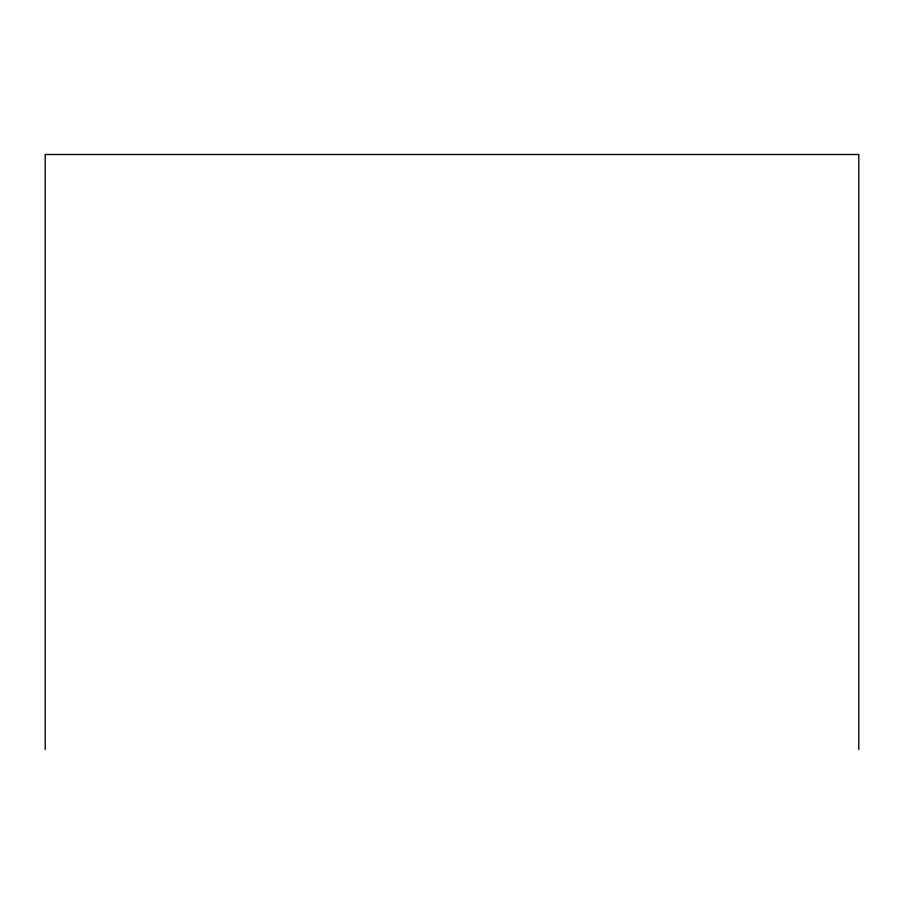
<?xml version="1.0" encoding="UTF-8"?>
<svg xmlns="http://www.w3.org/2000/svg" width="904" height="904" viewBox="0 0 904 904"><rect width="100%" height="100%" fill="white"/><g stroke="black" fill="none" stroke-linecap="round" stroke-linejoin="round"><path stroke-width="1.36" d="M858.8 749.495L858.8 154.505L45.2 154.505L45.2 749.495"/></g></svg>
